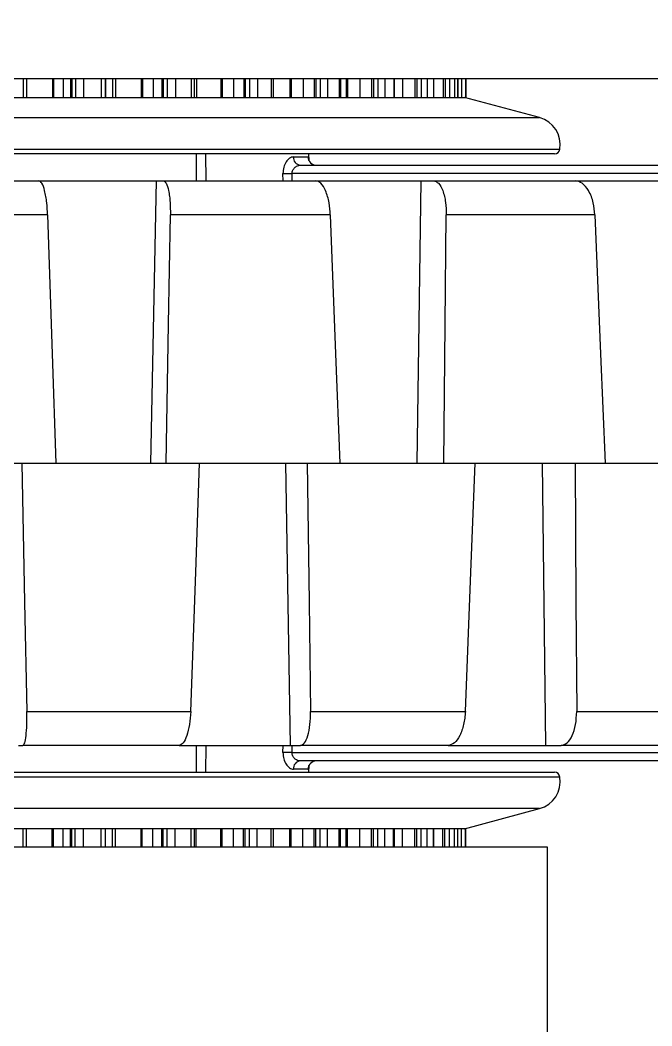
# Model space of a CAD drawing. Header units: inches. Extents: x 0 to 11, y 0 to 8.4.
# Drawn here: x 4.1782 to 4.2715, y 6.5491 to 6.6975 of the extents above; entities that cross this region are included whole.
import ezdxf

# ---------------------------------------------------------------- set-up
doc = ezdxf.new("R2010")
doc.units = ezdxf.units.IN
doc.header["$MEASUREMENT"] = 0
doc.layers.add('OBJ', color=50, linetype='Continuous')

msp = doc.modelspace()

# ---------------------------------------------------------------- linework, layer by layer
at = {"color": 7, "linetype": 'Continuous', "lineweight": 25}
for p, q in [((4.445456847398254, 6.688850395543824), (4.134734966117213, 6.688850395543825)), ((4.178609059912268, 6.688850395543825), (4.178609059912268, 6.686123361423085)), ((4.179107693891659, 6.688850395543825), (4.179107693891659, 6.686123361423085)), ((4.182931886909923, 6.688850395543825), (4.182931886909923, 6.686123361423085)), ((4.183104992676559, 6.688850395543825), (4.183104992676559, 6.686123361423085)), ((4.18452758230725, 6.688850395543825), (4.18452758230725, 6.686123361423085)), ((4.185627115917018, 6.688850395543825), (4.185627115917018, 6.686123361423085)), ((4.18579552246572, 6.688850395543825), (4.18579552246572, 6.686123361423085)), ((4.186336322191059, 6.688850395543825), (4.186336322191059, 6.686123361423085)), ((4.187547804253919, 6.688850395543824), (4.187547804253919, 6.686123361423085)), ((4.190138875251018, 6.688850395543825), (4.190138875251018, 6.686123361423085)), ((4.19077540711314, 6.688850395543825), (4.19077540711314, 6.686123361423085)), ((4.190779786258653, 6.686123361423085), (4.190779786258653, 6.688850395543824)), ((4.191818774882835, 6.688850395543825), (4.191818774882835, 6.686123361423085)), ((4.192277248831182, 6.688850395543824), (4.192277248831182, 6.686123361423085)), ((4.196044144291005, 6.688850395543824), (4.196044144291005, 6.686123361423085)), ((4.196226597482413, 6.688850395543824), (4.196226597482413, 6.686123361423085)), ((4.197800384533243, 6.688850395543825), (4.197800384533243, 6.686123361423085)), ((4.199107273726236, 6.688850395543825), (4.199107273726236, 6.686123361423085)), ((4.199310065519462, 6.688850395543825), (4.199310065519462, 6.686123361423085)), ((4.199903206630237, 6.688850395543824), (4.199903206630237, 6.686123361423085)), ((4.201100570561503, 6.688850395543825), (4.201100570561503, 6.686123361423085)), ((4.203446474257436, 6.688850395543825), (4.203446474257436, 6.686123361423085)), ((4.203927418240312, 6.686123361423085), (4.203927418240312, 6.688850395543824)), ((4.204193678904183, 6.688850395543825), (4.204193678904183, 6.686123361423085)), ((4.2078191305856, 6.688850395543825), (4.2078191305856, 6.686123361423085)), ((4.208006855498978, 6.688850395543825), (4.208006855498978, 6.686123361423085)), ((4.209696684167836, 6.688850395543825), (4.209696684167836, 6.686123361423085)), ((4.211181735199053, 6.688850395543824), (4.211181735199053, 6.686123361423085)), ((4.211414382203245, 6.688850395543824), (4.211414382203245, 6.686123361423085)), ((4.212046614907177, 6.688850395543824), (4.212046614907177, 6.686123361423085)), ((4.213203113575211, 6.688850395543825), (4.213203113575211, 6.686123361423085)), ((4.2152514463579, 6.688850395543824), (4.2152514463579, 6.686123361423085)), ((4.215592342613584, 6.686123361423085), (4.215592342613584, 6.688850395543825)), ((4.217993812057466, 6.688850395543824), (4.217993812057466, 6.686123361423085)), ((4.218182615228455, 6.688850395543824), (4.218182615228455, 6.686123361423085)), ((4.219950737535236, 6.688850395543825), (4.219950737535236, 6.686123361423085)), ((4.221580776818612, 6.688850395543824), (4.221580776818612, 6.686123361423085)), ((4.221838082084132, 6.688850395543824), (4.221838082084132, 6.686123361423085)), ((4.22249528334735, 6.688850395543825), (4.22249528334735, 6.686123361423085)), ((4.223585082482964, 6.688850395543825), (4.223585082482964, 6.686123361423085)), ((4.225290087982813, 6.688850395543824), (4.225290087982813, 6.686123361423085)), ((4.225511891289212, 6.686123361423085), (4.225511891289212, 6.688850395543825)), ((4.226340903135673, 6.688850395543825), (4.226340903135673, 6.686123361423085)), ((4.226526567013423, 6.688850395543825), (4.226526567013423, 6.686123361423085)), ((4.228333486027529, 6.688850395543825), (4.228333486027529, 6.686123361423085)), ((4.230072101179032, 6.688850395543824), (4.230072101179032, 6.686123361423085)), ((4.230348316931433, 6.688850395543824), (4.230348316931433, 6.686123361423085)), ((4.231015805963708, 6.688850395543824), (4.231015805963708, 6.686123361423085)), ((4.232014561255051, 6.688850395543825), (4.232014561255051, 6.686123361423085)), ((4.233338152466629, 6.688850395543824), (4.233338152466629, 6.686123361423085)), ((4.233464477941344, 6.686123361423085), (4.233464477941344, 6.688850395543824)), ((4.234657672895469, 6.688850395543824), (4.234657672895469, 6.686123361423085)), ((4.236466026125591, 6.688850395543824), (4.236466026125591, 6.686123361423085)), ((4.236754982161398, 6.688850395543824), (4.236754982161398, 6.686123361423085)), ((4.237417848360741, 6.688850395543824), (4.237417848360741, 6.686123361423085)), ((4.238303249264998, 6.688850395543824), (4.238303249264998, 6.686123361423085)), ((4.239215859347809, 6.688850395543824), (4.239215859347809, 6.686123361423085)), ((4.239272454925426, 6.686123361423085), (4.239272454925426, 6.688850395543824)), ((4.240619721940627, 6.688850395543824), (4.240619721940627, 6.686123361423085)), ((4.240914963459486, 6.688850395543824), (4.240914963459486, 6.686123361423085)), ((4.241558399490358, 6.688850395543824), (4.241558399490358, 6.686123361423085)), ((4.242310667614408, 6.688850395543824), (4.242310667614408, 6.686123361423085)), ((4.242791910367242, 6.688850395543824), (4.242791910367242, 6.686123361423085)), ((4.242806081633024, 6.686123361423085), (4.242806081633024, 6.688850395543824)), ((4.243344966282375, 6.688850395543824), (4.243344966282375, 6.686123361423085)), ((4.243947297199413, 6.688850395543824), (4.243947297199413, 6.686123361423085)), ((4.243986422454403, 6.688850395543824), (4.243986422454403, 6.686123361423085)), ((4.176195007143657, 6.686123361423085), (4.186843371284071, 6.686123361423085)), ((4.186843371284071, 6.686123361423085), (4.187547804253919, 6.686123361423085)), ((4.187547804253919, 6.686123361423085), (4.190138875251018, 6.686123361423085)), ((4.190138875251018, 6.686123361423085), (4.190635764649417, 6.686123361423085)), ((4.190635764649417, 6.686123361423085), (4.200426508466874, 6.686123361423085)), ((4.200426508466874, 6.686123361423085), (4.201100570561503, 6.686123361423085)), ((4.201100570561503, 6.686123361423085), (4.203446474257436, 6.686123361423085)), ((4.203446474257436, 6.686123361423085), (4.203860065332802, 6.686123361423085)), ((4.203860065332802, 6.686123361423085), (4.212574479789139, 6.686123361423085)), ((4.212574479789139, 6.686123361423085), (4.213203113575211, 6.686123361423085)), ((4.213203113575211, 6.686123361423085), (4.2152514463579, 6.686123361423085)), ((4.2152514463579, 6.686123361423085), (4.215572500169047, 6.686123361423085)), ((4.215572500169047, 6.686123361423085), (4.223015919645445, 6.686123361423085)), ((4.223015919645445, 6.686123361423085), (4.223585082482964, 6.686123361423085)), ((4.223585082482964, 6.686123361423085), (4.225290087982813, 6.686123361423085)), ((4.225290087982813, 6.686123361423085), (4.225511432718126, 6.686123361423085)), ((4.225511432718126, 6.686123361423085), (4.231517583523362, 6.686123361423085)), ((4.231517583523362, 6.686123361423085), (4.232014561255051, 6.686123361423085)), ((4.232014561255051, 6.686123361423085), (4.233338152466629, 6.686123361423085)), ((4.233338152466629, 6.686123361423085), (4.233464477941344, 6.686123361423085)), ((4.233454843650483, 6.686123361423085), (4.237889558300434, 6.686123361423085)), ((4.237889558300434, 6.686123361423085), (4.238303249264998, 6.686123361423085)), ((4.238303249264998, 6.686123361423085), (4.239215859347809, 6.686123361423085)), ((4.239215859347809, 6.686123361423085), (4.239272454925426, 6.686123361423085)), ((4.239225290291982, 6.686123361423085), (4.241989504589513, 6.686123361423085)), ((4.241989504589513, 6.686123361423085), (4.242310667614408, 6.686123361423085)), ((4.242310667614408, 6.686123361423085), (4.242791910367242, 6.686123361423085)), ((4.242791910367242, 6.686123361423085), (4.242806081633024, 6.686123361423085)), ((4.242806081633024, 6.686123361423085), (4.243725836365457, 6.686123361423085)), ((4.243725836365457, 6.686123361423085), (4.243947297199413, 6.686123361423085)), ((4.254853654287237, 6.683157726531285), (4.243785754194342, 6.686123361423085)), ((4.243947297199413, 6.686123361423085), (4.243986422454403, 6.686123361423085)), ((4.017505895764761, 6.683157726531285), (4.254853654287237, 6.683157726531285)), ((4.014466636295481, 6.678495942881752), (4.257892913756517, 6.678495942881752)), ((4.248121064811804, 6.677790028089752), (4.015290170726923, 6.677790028089751)), ((4.204224871268329, 6.673831694756419), (4.204192157462045, 6.677790028089752)), ((4.205557102180785, 6.677790028089751), (4.205584982953155, 6.673831694756418)), ((4.218524635725208, 6.677351545915039), (4.220680158329066, 6.677351545915039)), ((4.220834455820333, 6.676768087765354), (4.220816617785618, 6.677790028089751)), ((4.257069379325075, 6.677790028089751), (4.248121064811804, 6.677790028089752)), ((4.219540869818828, 6.676123361423085), (4.310996304396907, 6.676123361423085)), ((4.157529239734599, 6.673831694756419), (4.180948493851806, 6.673831694756419)), ((4.180948493851806, 6.673831694756419), (4.198254659494249, 6.673831694756419)), ((4.198254659494249, 6.673831694756419), (4.197432687323906, 6.632165028089753)), ((4.198254659494249, 6.673831694756419), (4.199328061826476, 6.673831694756419)), ((4.199328061826476, 6.673831694756419), (4.22183360854053, 6.673831694756419)), ((4.216989890958345, 6.673831694756418), (4.216985027889198, 6.674894865096652)), ((4.310457349204136, 6.674895021013892), (4.218311478800022, 6.674895021013892)), ((4.218311478800022, 6.674895021013892), (4.218315543817927, 6.673831694756418)), ((4.22183360854053, 6.673831694756419), (4.237331417340875, 6.673831694756419)), ((4.237331417340875, 6.673831694756419), (4.236748693172193, 6.632165028089753)), ((4.237331417340875, 6.673831694756419), (4.239208155186247, 6.673831694756419)), ((4.239208155186247, 6.673831694756419), (4.260116174848597, 6.673831694756419)), ((4.260116174848597, 6.673831694756419), (4.273334733728714, 6.673831694756419)), ((4.182233020629032, 6.668805129635077), (4.157653536257112, 6.668805129635077)), ((4.223976402313253, 6.668805129635077), (4.200355891985677, 6.668805129635077)), ((4.263052127912338, 6.668805129635077), (4.241108288882857, 6.668805129635077)), ((4.161884373538466, 6.632165028089794), (4.178396375209251, 6.632165028089753)), ((4.178396375209251, 6.632165028089753), (4.183460017264372, 6.632165028089799)), ((4.183460017264372, 6.632165028089799), (4.199711751985226, 6.632165028089753)), ((4.199711751985226, 6.632165028089753), (4.204675829800181, 6.632165028089753)), ((4.204675829800181, 6.632165028089753), (4.220543612056808, 6.632165028089753)), ((4.218104787824116, 6.590498361423086), (4.217399756798698, 6.632165028089753)), ((4.220543612056808, 6.632165028089753), (4.225370346002069, 6.632165028089753)), ((4.225370346002069, 6.632165028089753), (4.240733412390267, 6.632165028089753)), ((4.240733412390267, 6.632165028089753), (4.245386068106011, 6.632165028089706)), ((4.245386068106011, 6.632165028089706), (4.260127496414097, 6.632165028089753)), ((4.255788221784511, 6.590498361423086), (4.255332239355347, 6.632165028089753)), ((4.260127496414097, 6.632165028089753), (4.264570664381014, 6.632165028089706)), ((4.264570664381014, 6.632165028089706), (4.278578263438439, 6.632165028089753)), ((4.179168298430559, 6.595524926544429), (4.203360353854978, 6.595524926544429)), ((4.221055066542057, 6.595524926544429), (4.243924265426744, 6.595524926544429)), ((4.260362941877561, 6.595524926544429), (4.281214415186778, 6.595524926544429)), ((4.177932103813662, 6.590498361423086), (4.178590034621324, 6.590498361423086)), ((4.201640147676149, 6.590498361423086), (4.178590034621324, 6.590498361423086)), ((4.201640147676149, 6.590498361423086), (4.218104787824116, 6.590498361423086)), ((4.204192295834705, 6.58654002808975), (4.204225062112708, 6.590498361423085)), ((4.20558467928861, 6.590498361423085), (4.205556882007307, 6.58654002808975)), ((4.216985027889198, 6.589435191082851), (4.216989867373202, 6.590498361423085)), ((4.218104787824116, 6.590498361423086), (4.21958549244102, 6.590498361423086)), ((4.218315564943325, 6.590498361423085), (4.218311478800022, 6.589435035165611)), ((4.218311478800022, 6.589435035165611), (4.310457349204136, 6.589435035165611)), ((4.241375192014591, 6.590498361423086), (4.21958549244102, 6.590498361423086)), ((4.241375192014591, 6.590498361423086), (4.255788221784511, 6.590498361423086)), ((4.255788221784511, 6.590498361423086), (4.258046709750142, 6.590498361423086)), ((4.277913926847039, 6.590498361423086), (4.258046709750142, 6.590498361423086)), ((4.310926931137509, 6.588206694756418), (4.219540869818828, 6.588206694756418)), ((4.015290171237226, 6.58654002808975), (4.257069379835379, 6.58654002808975)), ((4.220680158329067, 6.586978510264465), (4.218524635725208, 6.586978510264465)), ((4.220816617785618, 6.58654002808975), (4.220834455820333, 6.58756196841415)), ((4.248875920101853, 6.58583411329775), (4.014466636805785, 6.58583411329775)), ((4.25789291426682, 6.58583411329775), (4.248875920101853, 6.58583411329775)), ((4.246061821081036, 6.581172329648219), (4.017505896275065, 6.581172329648218)), ((4.243785754704645, 6.578206694756418), (4.25485365479754, 6.581172329648219)), ((4.25485365479754, 6.581172329648219), (4.246061821081036, 6.581172329648219)), ((4.186827424353567, 6.578206694756418), (4.176178227821785, 6.578206694756418)), ((4.1785936376216, 6.575479660636085), (4.1785936376216, 6.578206694756418)), ((4.179092310579619, 6.575479660636085), (4.179092310579619, 6.578206694756418)), ((4.18291651998146, 6.575479660636084), (4.18291651998146, 6.578206694756418)), ((4.183089613031475, 6.575479660636084), (4.183089613031475, 6.578206694756418)), ((4.18451201432615, 6.575479660636084), (4.18451201432615, 6.578206694756418)), ((4.185611300377778, 6.575479660636083), (4.185611300377778, 6.578206694756418)), ((4.185779666050054, 6.575479660636083), (4.185779666050054, 6.578206694756418)), ((4.186320399968342, 6.575479660636083), (4.186320399968342, 6.578206694756418)), ((4.187531882675553, 6.578206694756418), (4.186827424353567, 6.578206694756418)), ((4.190123197336266, 6.578206694756418), (4.187531882675553, 6.578206694756418)), ((4.187531882675553, 6.575479660636081), (4.187531882675553, 6.578206694756418)), ((4.190620174354556, 6.578206694756418), (4.190123197336266, 6.578206694756418)), ((4.190123197336266, 6.575479660636081), (4.190123197336266, 6.578206694756418)), ((4.200412007868816, 6.578206694756418), (4.190620174354556, 6.578206694756418)), ((4.190759902340765, 6.575479660636081), (4.190759902340765, 6.578206694756418)), ((4.19076430611524, 6.575479660636081), (4.19076430611524, 6.578206694756418)), ((4.191804586917405, 6.575479660636081), (4.191804586917405, 6.578206694756418)), ((4.192263111893295, 6.575479660636081), (4.192263111893295, 6.578206694756418)), ((4.196030119296296, 6.57547966063608), (4.196030119296295, 6.578206694756418)), ((4.196212564246829, 6.57547966063608), (4.196212564246828, 6.578206694756418)), ((4.197786200678755, 6.57547966063608), (4.197786200678755, 6.578206694756418)), ((4.199092872603422, 6.57547966063608), (4.199092872603422, 6.578206694756418)), ((4.199295628192486, 6.575479660636079), (4.199295628192486, 6.578206694756418)), ((4.199888717769843, 6.575479660636079), (4.199888717769843, 6.578206694756418)), ((4.201086112668903, 6.578206694756418), (4.200412007868816, 6.578206694756418)), ((4.203432322179958, 6.578206694756418), (4.201086112668903, 6.578206694756418)), ((4.201086112668903, 6.575479660636079), (4.201086112668903, 6.578206694756418)), ((4.203846012337778, 6.578206694756418), (4.203432322179958, 6.578206694756418)), ((4.203432322179958, 6.575479660636078), (4.203432322179958, 6.578206694756418)), ((4.212561749454325, 6.578206694756418), (4.203846012337778, 6.578206694756418)), ((4.203913434061388, 6.575479660636078), (4.203913434061388, 6.578206694756418)), ((4.204181104147679, 6.575479660636078), (4.204181104147679, 6.578206694756418)), ((4.207806760831248, 6.575479660636076), (4.207806760831248, 6.578206694756418)), ((4.207994482163586, 6.575479660636076), (4.207994482163586, 6.578206694756418)), ((4.20968420129523, 6.575479660636075), (4.20968420129523, 6.578206694756418)), ((4.211169070201349, 6.575479660636075), (4.211169070201349, 6.578206694756418)), ((4.211401686482386, 6.575479660636075), (4.211401686482386, 6.578206694756418)), ((4.212033883077705, 6.575479660636075), (4.212033883077704, 6.578206694756418)), ((4.213190442345204, 6.578206694756418), (4.212561749454325, 6.578206694756418)), ((4.215239136263119, 6.578206694756418), (4.213190442345204, 6.578206694756418)), ((4.213190442345204, 6.575479660636075), (4.213190442345204, 6.578206694756418)), ((4.215560298405945, 6.578206694756418), (4.215239136263119, 6.578206694756418)), ((4.215239136263119, 6.575479660636074), (4.215239136263119, 6.578206694756418)), ((4.223005243959919, 6.578206694756418), (4.215560298405945, 6.578206694756418)), ((4.215580178565083, 6.575479660636074), (4.215580178565083, 6.578206694756418)), ((4.217983373874742, 6.575479660636073), (4.217983373874742, 6.578206694756418)), ((4.21817217820452, 6.575479660636073), (4.21817217820452, 6.578206694756418)), ((4.219940234502659, 6.575479660636073), (4.219940234502659, 6.578206694756418)), ((4.221570130872538, 6.575479660636072), (4.221570130872538, 6.578206694756418)), ((4.221827411582216, 6.575479660636072), (4.221827411582216, 6.578206694756418)), ((4.222484592968231, 6.575479660636072), (4.222484592968231, 6.578206694756418)), ((4.22357448098129, 6.578206694756418), (4.223005243959919, 6.578206694756418)), ((4.225279894869303, 6.578206694756418), (4.22357448098129, 6.578206694756418)), ((4.22357448098129, 6.575479660636071), (4.22357448098129, 6.578206694756418)), ((4.225501354765571, 6.578206694756418), (4.225279894869303, 6.578206694756418)), ((4.225279894869303, 6.575479660636071), (4.225279894869303, 6.578206694756418)), ((4.231509200975696, 6.578206694756418), (4.225501354765571, 6.578206694756418)), ((4.225501819107276, 6.575479660636071), (4.225501819107276, 6.578206694756418)), ((4.226332629707733, 6.575479660636071), (4.226332629707732, 6.578206694756418)), ((4.226518299458212, 6.575479660636071), (4.226518299458212, 6.578206694756418)), ((4.228325197466772, 6.57547966063607), (4.228325197466772, 6.578206694756418)), ((4.230063712108831, 6.575479660636069), (4.230063712108831, 6.578206694756418)), ((4.230339910021238, 6.575479660636069), (4.230339910021238, 6.578206694756418)), ((4.231007395851745, 6.575479660636069), (4.231007395851745, 6.578206694756418)), ((4.232006266313138, 6.578206694756418), (4.231509200975696, 6.578206694756418)), ((4.233330304043103, 6.578206694756418), (4.232006266313138, 6.578206694756418)), ((4.232006266313138, 6.575479660636069), (4.232006266313138, 6.578206694756418)), ((4.233456722633273, 6.578206694756418), (4.233330304043103, 6.578206694756418)), ((4.233330304043103, 6.575479660636069), (4.233330304043103, 6.578206694756418)), ((4.237883656154291, 6.578206694756418), (4.233447114644681, 6.578206694756418)), ((4.233456722633273, 6.575479660636069), (4.233456722633273, 6.578206694756418)), ((4.234651783970683, 6.575479660636069), (4.234651783970683, 6.578206694756418)), ((4.236460081340629, 6.575479660636067), (4.236460081340629, 6.578206694756418)), ((4.236749026650806, 6.575479660636067), (4.236749026650806, 6.578206694756418)), ((4.237411906395338, 6.575479660636066), (4.237411906395338, 6.578206694756418)), ((4.238297446189542, 6.578206694756418), (4.237883656154291, 6.578206694756418)), ((4.239210530946477, 6.578206694756418), (4.238297446189542, 6.578206694756418)), ((4.238297446189542, 6.575479660636066), (4.238297446189542, 6.578206694756418)), ((4.239267189743384, 6.578206694756418), (4.239210530946477, 6.578206694756418)), ((4.239210530946477, 6.575479660636066), (4.239210530946477, 6.578206694756418)), ((4.241986214700483, 6.578206694756418), (4.239220082897549, 6.578206694756418)), ((4.239267189743385, 6.575479660636066), (4.239267189743384, 6.578206694756418)), ((4.240616354248973, 6.575479660636066), (4.240616354248973, 6.578206694756418)), ((4.240911592396159, 6.575479660636066), (4.240911592396159, 6.578206694756418)), ((4.241555058416601, 6.575479660636066), (4.241555058416601, 6.578206694756418)), ((4.242307486047922, 6.578206694756418), (4.241986214700483, 6.578206694756418)), ((4.242789221027187, 6.578206694756418), (4.242307486047922, 6.578206694756418)), ((4.242307486047922, 6.575479660636065), (4.242307486047922, 6.578206694756418)), ((4.24280342420388, 6.578206694756418), (4.242789221027187, 6.578206694756418)), ((4.242789221027187, 6.575479660636065), (4.242789221027187, 6.578206694756418)), ((4.24280342420388, 6.575479660636065), (4.24280342420388, 6.578206694756418)), ((4.243725232235626, 6.578206694756418), (4.24280342420388, 6.578206694756418)), ((4.243344300745732, 6.575479660636065), (4.243344300745732, 6.578206694756418)), ((4.243946808224236, 6.578206694756418), (4.243725232235626, 6.578206694756418)), ((4.243986432262435, 6.578206694756418), (4.243946808224236, 6.578206694756418)), ((4.243946808224236, 6.575479660636065), (4.243946808224236, 6.578206694756418)), ((4.243986432262435, 6.575479660636065), (4.243986432262435, 6.578206694756418)), ((4.256054758293245, 6.575479660636061), (4.137624584524422, 6.575479660636097)), ((4.25605475829323, 6.526267062210864), (4.256054758293245, 6.575479660636061))]:
    msp.add_line(p, q, dxfattribs=at)
at = {"color": 7, "linetype": 'Continuous', "lineweight": 25, "flags": 128}
for points in [[(4.182233020629032, 6.668805129635077), (4.182920248903997, 6.648286690649809), (4.183460017264372, 6.632165028089799)], [(4.199711751985226, 6.632165028089753), (4.20007258152651, 6.652683502712024), (4.200355891985677, 6.668805129635077)], [(4.223976402313253, 6.668805129635077), (4.224757203748063, 6.648286690649782), (4.225370346002069, 6.632165028089753)], [(4.240733412390267, 6.632165028089753), (4.2409435371811, 6.652683502711988), (4.241108288882857, 6.668805129635077)], [(4.263052127912338, 6.668805129635077), (4.263902778250499, 6.648286690649757), (4.264570664381014, 6.632165028089706)], [(4.178396375209251, 6.632165028089753), (4.178828720521025, 6.611646553331143), (4.179168298430559, 6.595524926544429)], [(4.203360353854978, 6.595524926544429), (4.204097172533379, 6.616043365664194), (4.204675829800181, 6.632165028089753)], [(4.220543612056808, 6.632165028089753), (4.220830179699981, 6.611646553331143), (4.221055066542057, 6.595524926544429)], [(4.243924265426744, 6.595524926544429), (4.244743107260764, 6.616043365664137), (4.245386068106011, 6.632165028089706)], [(4.260127496414097, 6.632165028089753), (4.260259579175841, 6.611646553331143), (4.260362941877561, 6.595524926544429)]]:
    msp.add_lwpolyline(points, dxfattribs=at)
at = {"color": 7, "linetype": 'Continuous', "lineweight": 25}
for centre, radius, start, end in [((4.25377524159931, 6.679133035588414), 0.004166666666666985, 351.2048461803204, 74.99999999998961), ((4.257069379325075, 6.678623361423085), 0.0008333333333343518, 270.0000000000008, 351.2048461802684), ((4.219668051163906, 6.677263117272282), 0.001146829756465206, 175.5777027655359, 263.6329050930303), ((4.221922521276562, 6.677365785158725), 0.001242444545792945, 180.6566622472762, 269.6683825599617), ((4.217642027438906, 6.727861236527904), 0.05297044601475074, 269.2893345365335, 270.724135090865), ((4.217642027438909, 6.536468819669603), 0.05297044599674878, 89.27586490889257, 90.71066546371173), ((4.219668051163904, 6.587066938907223), 0.001146829756463243, 96.36709490689222, 184.422297234516), ((4.221922521276558, 6.586964271020782), 0.001242444545788948, 90.33161743987625, 179.3433377528452), ((4.257069379835379, 6.585706694756418), 0.0008333333333330188, 8.79515381967212, 90), ((4.253775242109613, 6.585197020591088), 0.004166666666666985, 285.0000000000057, 8.795153819680454)]:
    msp.add_arc(centre, radius, start, end, dxfattribs=at)
for points, knots in [([(4.218524635725208, 6.677351545915039), (4.218432242204243, 6.67734170749376), (4.218245414712386, 6.67732181337616), (4.217869649915138, 6.677113799836992), (4.217436332639932, 6.676651397590324), (4.217058008919973, 6.675841375811157), (4.217009360081705, 6.675210435878133), (4.216985027889198, 6.674894865096652)], [0, 0, 0, 0, 0.1241815449145087, 0.2511055572843024, 0.5003650494060166, 0.7501026903482352, 1, 1, 1, 1]), ([(4.22081783489284, 6.676821094815323), (4.220810697687794, 6.676943534248654), (4.22079764655799, 6.67716742762529), (4.220747142128093, 6.677319934913641), (4.220702382009648, 6.677341058113389), (4.220680158329066, 6.677351545915039)], [0, 0, 0, 0, 0.3779702296636102, 0.6911583032221499, 0.9999999999999999, 0.9999999999999999, 0.9999999999999999, 0.9999999999999999]), ([(4.218311478800022, 6.674895021013892), (4.218316828978545, 6.674981033284335), (4.218327894189904, 6.675158923414124), (4.218458154284732, 6.67548588327289), (4.218661238242676, 6.675732101188299), (4.218912301036882, 6.675924782517994), (4.219180237679457, 6.676078080127526), (4.219404710011452, 6.67610626507529), (4.219540869818828, 6.676123361423085)], [0, 0, 0, 0, 0.1211369466750015, 0.2505348022479398, 0.4995252522845888, 0.5873644681220493, 0.7497046783560363, 1, 1, 1, 1]), ([(4.182233020629032, 6.668805129635077), (4.18219951839092, 6.66940555344031), (4.182146504623057, 6.670355660956209), (4.181974242158916, 6.671540805001242), (4.181749518226285, 6.672614415006201), (4.181397519226837, 6.673608670247016), (4.181098160244863, 6.673757357590321), (4.180948493851806, 6.673831694756419)], [0, 0, 0, 0, 0.2258044901152124, 0.3573118542472043, 0.5009271414518337, 0.7504854067866645, 1, 1, 1, 1]), ([(4.199328061826476, 6.673831694756419), (4.199474096789745, 6.673757196009458), (4.199766068592585, 6.673608248572676), (4.200064577112919, 6.67262211426345), (4.200232153624161, 6.671570656821828), (4.200347865369844, 6.67039404110005), (4.200352747206927, 6.669427655381289), (4.200355891985677, 6.668805129635077)], [0, 0, 0, 0, 0.2498545218869493, 0.4995411617173603, 0.6366718540409871, 0.7659515028081348, 1, 1, 1, 1]), ([(4.223976402313253, 6.668805129635077), (4.223930351385492, 6.669405553440443), (4.22385748063621, 6.670355660956441), (4.22358030860744, 6.671540805001429), (4.223209027720042, 6.672614415006258), (4.22261415156489, 6.673608670247016), (4.222093774369854, 6.67375735759032), (4.22183360854053, 6.673831694756419)], [0, 0, 0, 0, 0.2258044901647666, 0.3573118542843057, 0.5009271414515843, 0.7504854067865265, 1, 1, 1, 1]), ([(4.239208155186247, 6.673831694756419), (4.239465039454351, 6.673757196009456), (4.239978635385079, 6.67360824857267), (4.240520401416819, 6.672622114262687), (4.240835764776083, 6.671570656819299), (4.241061686851293, 6.670394041096896), (4.241090030493332, 6.669427655379494), (4.241108288882857, 6.668805129635077)], [0, 0, 0, 0, 0.2498545218851438, 0.4995411617137493, 0.636671854542504, 0.7659515034775696, 0.9999999999999999, 0.9999999999999999, 0.9999999999999999, 0.9999999999999999]), ([(4.263052127912338, 6.668805129635077), (4.262994927529618, 6.669405553436398), (4.262904413940307, 6.670355660949339), (4.26253075408, 6.671540804995699), (4.262024197418907, 6.672614415004545), (4.261204519117443, 6.673608670246999), (4.260478935107105, 6.673757357590316), (4.260116174848597, 6.673831694756419)], [0, 0, 0, 0, 0.2258044886554786, 0.357311853153512, 0.5009271414585474, 0.7504854067899802, 1, 1, 1, 1]), ([(4.178590034621324, 6.590498361423086), (4.178678841014608, 6.590573096292242), (4.178856405543204, 6.590722525419139), (4.179057264029364, 6.591874457898649), (4.179179664428187, 6.593528829277782), (4.17917209162633, 6.594858765248497), (4.179168298430559, 6.595524926544429)], [0, 0, 0, 0, 0.2499136709341099, 0.4996915371566608, 0.7493968572079508, 1, 1, 1, 1]), ([(4.203360353854978, 6.595524926544429), (4.203313581924895, 6.594860620925192), (4.203220063371802, 6.593532369125146), (4.202807635961928, 6.591878298519425), (4.202259424880856, 6.590723538178025), (4.201846820338103, 6.590573510127092), (4.201640147676149, 6.590498361423086)], [0, 0, 0, 0, 0.2499123639395159, 0.4996895068213595, 0.7493956301627142, 1, 1, 1, 1]), ([(4.21958549244102, 6.590498361423086), (4.219787855715413, 6.590573096292242), (4.220192472298684, 6.590722525419139), (4.220683051816857, 6.591874457898648), (4.22101386677847, 6.593528829277782), (4.221041316867448, 6.594858765248498), (4.221055066542057, 6.595524926544429)], [0, 0, 0, 0, 0.2499136709340998, 0.4996915371566729, 0.7493968572079485, 1, 1, 1, 1]), ([(4.243924265426744, 6.595524926544429), (4.243862800264387, 6.594860620925191), (4.24373990319687, 6.593532369125148), (4.243135424469111, 6.591878298519425), (4.242316415343156, 6.590723538178026), (4.241689308422122, 6.590573510127091), (4.241375192014591, 6.590498361423086)], [0, 0, 0, 0, 0.2499123639395179, 0.4996895068213648, 0.7493956301627106, 1, 1, 1, 1]), ([(4.258046709750142, 6.590498361423086), (4.258356481199955, 6.590573096292242), (4.258975855767762, 6.590722525419139), (4.259741250307533, 6.591874457898648), (4.260270428186729, 6.593528829277782), (4.26033206710948, 6.594858765248498), (4.260362941877561, 6.595524926544429)], [0, 0, 0, 0, 0.2499136709340825, 0.4996915371566627, 0.7493968572079482, 1, 1, 1, 1]), ([(4.216985027889198, 6.589435191082851), (4.217010006190111, 6.589119019250982), (4.217059831832655, 6.588488333251463), (4.217437086542844, 6.587677831037363), (4.217869173188378, 6.587213907574735), (4.218245345832088, 6.587007580556429), (4.218431973776133, 6.586988155117286), (4.218524635725208, 6.586978510264465)], [0, 0, 0, 0, 0.2504819077699634, 0.4996505584634722, 0.7491922346141318, 0.8754723656055541, 1, 1, 1, 1]), ([(4.219540869818828, 6.588206694756418), (4.219405040503247, 6.588223717149616), (4.219180977892237, 6.588251797110478), (4.21891335737449, 6.588404590249733), (4.218662341541983, 6.588596892187662), (4.218458880333378, 6.588842956981957), (4.218328030332759, 6.589170246532103), (4.218316871894612, 6.589348757346537), (4.218311478800022, 6.589435035165611)], [0, 0, 0, 0, 0.2497227208697683, 0.4119399750123104, 0.4997264002733763, 0.7485949500905518, 0.8784909503694818, 1, 1, 1, 1]), ([(4.220680158329067, 6.586978510264465), (4.220702324976532, 6.586989187085426), (4.220747147807242, 6.587010776517894), (4.220797607600116, 6.587164441522462), (4.220810666170868, 6.587387462729277), (4.220817775326353, 6.587508876662381)], [0, 0, 0, 0, 0.3083177528624037, 0.62344449981461, 0.9999999999999999, 0.9999999999999999, 0.9999999999999999, 0.9999999999999999])]:
    msp.add_open_spline(points, degree=3, knots=knots, dxfattribs=at)
at = {"layer": 'OBJ'}
msp.add_circle((4.136179561686824, 5.720977528090078), 1.354166666666667, dxfattribs=at)

doc.saveas('drawing.dxf')
